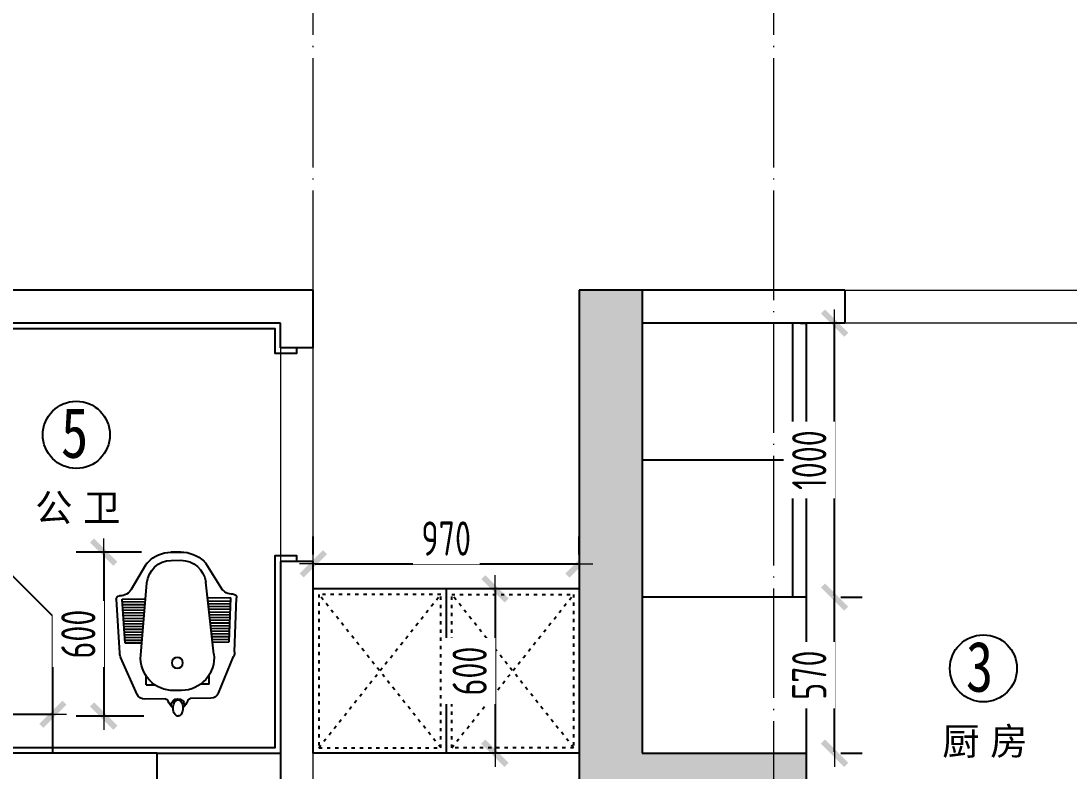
# Model space of a CAD drawing. Header units: inches. Extents: x -50945 to 250244, y -404780 to 18493.
# Drawn here: x 42694 to 46518, y -350441 to -347703 of the extents above; entities that cross this region are included whole.
import ezdxf

# ---------------------------------------------------------------- set-up
doc = ezdxf.new("R2010")
doc.units = ezdxf.units.IN
doc.header["$MEASUREMENT"] = 0
doc.linetypes.add('ACAD_ISO03W100', pattern=[30, 12, -18])
doc.linetypes.add('DOTE', pattern=[2.42, 2, -0.2, 0.02, -0.2])
for name, color, linetype in [('D-ARCHI', 250, 'Continuous'), ('EVH 立面填充', 8, 'Continuous'), ('IBS-003-建筑窗框', 3, 'Continuous'), ('IBS-182-原建筑非承重墙', 150, 'Continuous'), ('IBS-200-原建筑承重墙柱', 200, 'Continuous'), ('IDS-030-造型完成面(看线)', 30, 'Continuous'), ('IDS-040-固定高家具', 40, 'Continuous'), ('IFF-31-卫浴洁具', 31, 'Continuous'), ('IFF-51-活动家具', 51, 'Continuous'), ('房间编号', 50, 'Continuous')]:
    doc.layers.add(name, color=color, linetype=linetype)
doc.layers.add('天棚材质标注', color=2, linetype='Continuous', lineweight=5)
doc.layers.add('门', color=65, linetype='Continuous', lineweight=13)
doc.styles.add('ARI', font='', dxfattribs={"width": 0.8, "height": 200})
doc.styles.add('HBA-DIMT', font='ARCHS.SHX', dxfattribs={"width": 0.8})
doc.styles.add('MtXpl_Arial_Unicode_', font='Arial Unicode.ttf')
doc.styles.get('ARI').set_extended_font_data('SimSun')
doc.dimstyles.new('HBA_40', dxfattribs={"dimscale": 50, "dimtxt": 2.5, "dimasz": 0.1, "dimexe": 2, "dimexo": 2.5, "dimgap": 0.6, "dimtad": 1, "dimdec": 0, "dimrnd": 5, "dimzin": 0, "dimtxsty": 'HBA-DIMT', "dimblk": 'HBA_DIMENSION_TICK', "dimblk1": 'HBA_DIMENSION_TICK', "dimblk2": 'HBA_DIMENSION_TICK', "dimcen": 0.125, "dimclrd": 44, "dimclre": 44, "dimclrt": 2, "dimadec": 0, "dimazin": 0, "dimtfac": 1, "dimtdec": 0, "dimtix": 1, "dimtmove": 1, "dimatfit": 3, "dimldrblk": 'HBA_Leader_Dot', "dimfxl": 0, "dimtvp": 1, "dimtfill": 1, "dimtolj": 1, "dimtzin": 0, "dimarcsym": 0})

# ---------------------------------------------------------------- blocks, each defined once
blk = doc.blocks.new('抖音iGo户型优化-0721')
at = {"layer": 'IFF-31-卫浴洁具', "ltscale": 100}
for p, q in [((23154.8, -200795.4), (23079.4, -200794.4)), ((23321, -200797.7), (23245.6, -200796.7)), ((23051.6, -200812.2), (22992.6, -200945.2)), ((23084.4, -200846.4), (23083.9, -200879.7)), ((23084.4, -200846.4), (23116.3, -200846.8)), ((23213.8, -200826.2), (23185.7, -200825.8)), ((23348.3, -200816.3), (23403.6, -200950.8)), ((23314.6, -200849.5), (23282.6, -200849.1)), ((23314.6, -200849.5), (23314.1, -200882.9)), ((23064.5, -200955.1), (23087.1, -201218.7)), ((23331.5, -200958.7), (23301.7, -201221.6)), ((22988.4, -200962.2), (22975.7, -201159)), ((23008, -200998.5), (22997.4, -201159)), ((23068.8, -200999.3), (23008, -200998.5)), ((23407.4, -200967.9), (23414.7, -201165)), ((23070.8, -201029.4), (23006, -201028.5)), ((23070, -201019.4), (23006.7, -201018.5)), ((23069.1, -201009.3), (23007.3, -201008.5)), ((23323.1, -201032.8), (23387.9, -201033.7)), ((23324.3, -201022.8), (23387.6, -201023.7)), ((23325.4, -201012.9), (23387.2, -201013.7)), ((23326, -201002.9), (23386.8, -201003.7)), ((23386.8, -201003.7), (23393, -201164.5)), ((23074.3, -201069.4), (23003.4, -201068.5)), ((23073.4, -201059.4), (23004, -201058.5)), ((23072.6, -201049.4), (23004.7, -201048.5)), ((23071.7, -201039.4), (23005.4, -201038.5)), ((23318.6, -201072.8), (23389.5, -201073.7)), ((23319.7, -201062.8), (23389.1, -201063.7)), ((23320.9, -201052.8), (23388.7, -201053.7)), ((23322, -201042.8), (23388.3, -201043.7)), ((23077.7, -201109.5), (23000.7, -201108.4)), ((23076.9, -201099.5), (23001.4, -201098.4)), ((23076, -201089.4), (23002, -201088.4)), ((23075.1, -201079.4), (23002.7, -201078.4)), ((23314.1, -201112.7), (23391.1, -201113.8)), ((23315.2, -201102.7), (23390.7, -201103.8)), ((23316.3, -201092.7), (23390.3, -201093.7)), ((23317.5, -201082.8), (23389.9, -201083.7)), ((23081.2, -201149.5), (22998.1, -201148.4)), ((23080.3, -201139.5), (22998.7, -201138.4)), ((23079.4, -201129.5), (22999.4, -201128.4)), ((23078.6, -201119.5), (23000.1, -201118.4)), ((23309.5, -201152.6), (23392.6, -201153.8)), ((23310.7, -201142.7), (23392.2, -201143.8)), ((23311.8, -201132.7), (23391.8, -201133.8)), ((23312.9, -201122.7), (23391.4, -201123.8)), ((22997.4, -201159), (23082.1, -201160.2)), ((23393, -201164.5), (23308.3, -201163.3)), ((23031.4, -201196.4), (23083.8, -201285.4)), ((23358, -201200.9), (23303.2, -201288.4)), ((23175.5, -201300.9), (23211, -201301.4)), ((23175.1, -201330.9), (23210.6, -201331.4)), ((23210.6, -201331.4), (23175.1, -201330.9))]:
    blk.add_line(p, q, dxfattribs=at)
blk.add_circle((23198.4, -200927.2), 20, dxfattribs=at)
for centre, radius, start, end in [((23226.7, -200811.9), 66.5, 131.3509, 159.7158), ((23227, -200762.6), 44.3, 146.6708, 211.7611), ((23200.9, -200746.1), 13.4, 34.0457, 144.3862), ((23174.3, -200761.9), 44.3, 326.6708, 31.7611), ((23173.3, -200811.2), 66.5, 18.7161, 47.0811), ((23079, -200824.4), 30, 89.216, 156.0781), ((23154.9, -200785.4), 10, 269.216, 339.7158), ((23200.5, -200771.2), 25, 179.216, 359.216), ((23200.4, -200778.5), 13.4, 214.0457, 324.3862), ((23245.7, -200786.7), 10, 198.7161, 269.216), ((23320.6, -200827.7), 30, 22.3538, 89.216), ((23184.1, -200945.8), 120, 89.216, 184.4244), ((23212.2, -200946.2), 120, 354.0076, 89.216), ((23038.3, -200965.4), 50, 156.0781, 176.2889), ((23357.4, -200969.8), 50, 2.1431, 22.3538), ((22987.6, -201159.8), 12, 176.2889, 270.6079), ((22988.3, -201221.8), 50, 30.4869, 90.6079), ((23400.4, -201227.4), 50, 87.8241, 147.945), ((23402.7, -201165.5), 12, 267.8241, 2.1431), ((23176.8, -201211), 90, 184.9106, 269.216), ((23212.3, -201211.4), 90, 269.216, 353.5214), ((23126.9, -201260), 50, 210.4869, 224.5067), ((23176.8, -201211), 120, 224.5067, 269.216), ((23212.3, -201211.4), 120, 269.216, 313.9252), ((23260.8, -201261.9), 50, 313.9252, 327.945)]:
    blk.add_arc(centre, radius, start, end, dxfattribs=at)
blk = doc.blocks.new('HBA_DIMENSION_TICK')
at = {"color": 0, "linetype": 'ByBlock'}
for p, q in [((-10, 0), (0, 0)), ((0, 0), (10, 0))]:
    blk.add_line(p, q, dxfattribs=at)
at = {"color": 50, "linetype": 'ByBlock'}
blk.add_solid([(-10, -7), (-7, -10), (7, 10), (10, 7)], dxfattribs=at)
blk = doc.blocks.new('*D444')
at = {"layer": 'Defpoints', "color": 0, "transparency": 16777216}
for p in [(45560.2, -349806.3), (45662.3, -349806.3), (45560.2, -350376.3)]:
    blk.add_point(p, dxfattribs=at)
at = {"layer": '天棚材质标注', "color": 44, "lineweight": -2, "transparency": 16777216}
for p, q in [((45662.3, -350371.3), (45662.3, -349811.3)), ((45685.2, -349806.3), (45762.3, -349806.3)), ((45685.2, -350376.3), (45762.3, -350376.3))]:
    blk.add_line(p, q, dxfattribs=at)
at = {"layer": '天棚材质标注', "color": 44, "lineweight": -2, "transparency": 16777216, "xscale": 5, "yscale": 5, "zscale": 5}
for p, rotation in [((45662.3, -349806.3), 90), ((45662.3, -350376.3), 270)]:
    blk.add_blockref('HBA_DIMENSION_TICK', p, dxfattribs=dict(at, rotation=rotation))
at = {"layer": '天棚材质标注', "color": 2, "transparency": 16777216, "insert": (45569.8, -350091.3), "char_height": 125, "attachment_point": 5, "rotation": 90, "style": 'HBA-DIMT', "bg_fill": 3, "box_fill_scale": 1.25, "bg_fill_color": 256, "bg_fill_true_color": 13158600, "bg_fill_transparency": 0}
blk.add_mtext('\\A1;570', dxfattribs=at)
blk = doc.blocks.new('HBA_Leader_Dot')
at = {"color": 0, "linetype": 'ByBlock'}
blk.add_line((-5, 0), (-10, 0), dxfattribs=at)
at = {"color": 0, "linetype": 'ByBlock', "const_width": 5}
blk.add_lwpolyline([(-2.5, 0, 1), (2.5, 0, 1)], format="xyb", close=True, dxfattribs=at)
blk = doc.blocks.new('*D445')
at = {"layer": 'Defpoints', "color": 0, "transparency": 16777216}
for p in [(45662.3, -348806.3), (45662.3, -348806.3), (45560.2, -349806.3)]:
    blk.add_point(p, dxfattribs=at)
at = {"layer": '天棚材质标注', "color": 44, "lineweight": -2, "transparency": 16777216}
for p, q in [((45537.3, -348806.3), (45562.3, -348806.3)), ((45662.3, -349801.3), (45662.3, -348811.3)), ((45685.2, -349806.3), (45762.3, -349806.3))]:
    blk.add_line(p, q, dxfattribs=at)
at = {"layer": '天棚材质标注', "color": 44, "lineweight": -2, "transparency": 16777216, "xscale": 5, "yscale": 5, "zscale": 5}
for p, rotation in [((45662.3, -348806.3), 90), ((45662.3, -349806.3), 270)]:
    blk.add_blockref('HBA_DIMENSION_TICK', p, dxfattribs=dict(at, rotation=rotation))
at = {"layer": '天棚材质标注', "color": 2, "transparency": 16777216, "insert": (45569.8, -349306.3), "char_height": 125, "attachment_point": 5, "rotation": 90, "style": 'HBA-DIMT', "bg_fill": 3, "box_fill_scale": 1.25, "bg_fill_color": 256, "bg_fill_true_color": 13158600, "bg_fill_transparency": 0}
blk.add_mtext('\\A1;1000', dxfattribs=at)
blk = doc.blocks.new('*D446')
at = {"layer": 'Defpoints', "color": 0, "transparency": 16777216}
for p in [(44730.2, -349685.1), (43760.2, -349776.3), (44730.2, -349776.3)]:
    blk.add_point(p, dxfattribs=at)
at = {"layer": '天棚材质标注', "color": 44, "lineweight": -2, "transparency": 16777216}
for p, q in [((43760.2, -349651.3), (43760.2, -349585.1)), ((44730.2, -349651.3), (44730.2, -349585.1)), ((43765.2, -349685.1), (44725.2, -349685.1))]:
    blk.add_line(p, q, dxfattribs=at)
at = {"layer": '天棚材质标注', "color": 44, "lineweight": -2, "transparency": 16777216, "xscale": 5, "yscale": 5, "zscale": 5, "rotation": 180}
blk.add_blockref('HBA_DIMENSION_TICK', (43760.2, -349685.1), dxfattribs=at)
at = {"layer": '天棚材质标注', "color": 44, "lineweight": -2, "transparency": 16777216, "xscale": 5, "yscale": 5, "zscale": 5}
blk.add_blockref('HBA_DIMENSION_TICK', (44730.2, -349685.1), dxfattribs=at)
at = {"layer": '天棚材质标注', "color": 2, "transparency": 16777216, "insert": (44245.2, -349592.6), "char_height": 125, "attachment_point": 5, "style": 'HBA-DIMT', "bg_fill": 3, "box_fill_scale": 1.25, "bg_fill_color": 256, "bg_fill_true_color": 13158600, "bg_fill_transparency": 0}
blk.add_mtext('\\A1;970', dxfattribs=at)
blk = doc.blocks.new('*D447')
at = {"layer": 'Defpoints', "color": 0, "transparency": 16777216}
for p in [(44414.4, -349776.3), (44414.4, -350376.3), (44423.2, -350376.3)]:
    blk.add_point(p, dxfattribs=at)
at = {"layer": '天棚材质标注', "color": 44, "lineweight": -2, "transparency": 16777216}
for p, q in [((44423.2, -349781.3), (44423.2, -350371.3)), ((44539.4, -349776.3), (44523.2, -349776.3)), ((44539.4, -350376.3), (44523.2, -350376.3))]:
    blk.add_line(p, q, dxfattribs=at)
at = {"layer": '天棚材质标注', "color": 44, "lineweight": -2, "transparency": 16777216, "xscale": 5, "yscale": 5, "zscale": 5}
for p, rotation in [((44423.2, -349776.3), 90), ((44423.2, -350376.3), 270)]:
    blk.add_blockref('HBA_DIMENSION_TICK', p, dxfattribs=dict(at, rotation=rotation))
at = {"layer": '天棚材质标注', "color": 2, "transparency": 16777216, "insert": (44330.7, -350076.3), "char_height": 125, "attachment_point": 5, "rotation": 90, "style": 'HBA-DIMT', "bg_fill": 3, "box_fill_scale": 1.25, "bg_fill_color": 256, "bg_fill_true_color": 13158600, "bg_fill_transparency": 0}
blk.add_mtext('\\A1;600', dxfattribs=at)
blk = doc.blocks.new('*D450')
at = {"layer": 'Defpoints', "color": 0, "transparency": 16777216}
for p in [(41890.2, -350220.6), (42810.2, -350220.6), (42810.2, -350233.9)]:
    blk.add_point(p, dxfattribs=at)
at = {"layer": '天棚材质标注', "color": 44, "lineweight": -2, "transparency": 16777216}
for p, q in [((41895.2, -350233.9), (42805.2, -350233.9)), ((41890.2, -350345.6), (41890.2, -350333.9)), ((42810.2, -350345.6), (42810.2, -350333.9))]:
    blk.add_line(p, q, dxfattribs=at)
at = {"layer": '天棚材质标注', "color": 44, "lineweight": -2, "transparency": 16777216, "xscale": 5, "yscale": 5, "zscale": 5, "rotation": 180}
blk.add_blockref('HBA_DIMENSION_TICK', (41890.2, -350233.9), dxfattribs=at)
at = {"layer": '天棚材质标注', "color": 44, "lineweight": -2, "transparency": 16777216, "xscale": 5, "yscale": 5, "zscale": 5}
blk.add_blockref('HBA_DIMENSION_TICK', (42810.2, -350233.9), dxfattribs=at)
at = {"layer": '天棚材质标注', "color": 2, "transparency": 16777216, "insert": (42350.2, -350141.4), "char_height": 125, "attachment_point": 5, "style": 'HBA-DIMT', "bg_fill": 3, "box_fill_scale": 1.25, "bg_fill_color": 256, "bg_fill_true_color": 13158600, "bg_fill_transparency": 0}
blk.add_mtext('\\A1;920', dxfattribs=at)
blk = doc.blocks.new('*D451')
at = {"layer": 'Defpoints', "color": 0, "transparency": 16777216}
for p in [(43258.7, -349642.3), (42995.4, -350240.8), (43266.8, -350240.8)]:
    blk.add_point(p, dxfattribs=at)
at = {"layer": '天棚材质标注', "color": 44, "lineweight": -2, "transparency": 16777216}
for p, q in [((43133.7, -349642.3), (42895.4, -349642.3)), ((42995.4, -349647.3), (42995.4, -350235.8)), ((43141.8, -350240.8), (42895.4, -350240.8))]:
    blk.add_line(p, q, dxfattribs=at)
at = {"layer": '天棚材质标注', "color": 44, "lineweight": -2, "transparency": 16777216, "xscale": 5, "yscale": 5, "zscale": 5}
for p, rotation in [((42995.4, -349642.3), 90), ((42995.4, -350240.8), 270)]:
    blk.add_blockref('HBA_DIMENSION_TICK', p, dxfattribs=dict(at, rotation=rotation))
at = {"layer": '天棚材质标注', "color": 2, "transparency": 16777216, "insert": (42902.9, -349941.5), "char_height": 125, "attachment_point": 5, "rotation": 90, "style": 'HBA-DIMT', "bg_fill": 3, "box_fill_scale": 1.25, "bg_fill_color": 256, "bg_fill_true_color": 13158600, "bg_fill_transparency": 0}
blk.add_mtext('\\A1;600', dxfattribs=at)

msp = doc.modelspace()

# ---------------------------------------------------------------- hatches: boundary and pattern name
at = {"layer": 'EVH 立面填充'}
h = msp.add_hatch(color=256, dxfattribs=at)
h.dxf.hatch_style = 1
h.paths.add_polyline_path([(45560.2, -350616.29), (45560.2, -350376.29), (44960.2, -350376.29), (44960.2, -348686.29), (44730.2, -348686.29), (44730.2, -350616.29)])

# ---------------------------------------------------------------- linework, layer by layer
at = {"layer": 'D-ARCHI', "color": 251, "linetype": 'DOTE', "lineweight": 5, "ltscale": 200}
for p, q in [((43760.2, -355014.62), (43760.2, -340066.05)), ((45440.2, -355014.62), (45440.2, -340066.05))]:
    msp.add_line(p, q, dxfattribs=at)
at = {"layer": 'IBS-003-建筑窗框', "color": 251, "ltscale": 10}
msp.add_line((43190.2, -350376.29), (43640.2, -350376.29), dxfattribs=at)
at = {"layer": 'IBS-182-原建筑非承重墙'}
for p, q in [((43760.2, -348686.29), (40110.2, -348686.29)), ((43760.2, -348896.29), (43760.2, -348686.29)), ((45700.2, -348686.29), (44960.2, -348686.29)), ((45700.2, -348686.29), (45700.2, -348806.29)), ((43640.2, -348806.29), (41870.2, -348806.29)), ((43640.2, -348896.29), (43640.2, -348806.29)), ((45700.2, -348806.29), (44960.2, -348806.29)), ((43760.2, -348896.29), (43640.2, -348896.29)), ((43760.2, -349676.29), (43640.2, -349676.29)), ((43640.2, -349676.29), (43640.2, -350616.29)), ((43760.2, -350376.29), (43760.2, -349676.29)), ((43190.2, -350376.29), (41870.2, -350376.29)), ((43190.2, -350616.29), (43190.2, -350376.29)), ((44730.2, -350376.29), (43760.2, -350376.29))]:
    msp.add_line(p, q, dxfattribs=at)
at = {"layer": 'IBS-200-原建筑承重墙柱', "ltscale": 0.02}
for p, q in [((44730.2, -348686.29), (44730.2, -350616.29)), ((44960.2, -348686.29), (44730.2, -348686.29)), ((44960.2, -348686.29), (44960.2, -350376.29)), ((44960.2, -350376.29), (45560.2, -350376.29)), ((45560.2, -350616.29), (45560.2, -350376.29))]:
    msp.add_line(p, q, dxfattribs=at)
at = {"layer": 'IDS-030-造型完成面(看线)'}
msp.add_lwpolyline([(43700.2, -349676.29), (43700.2, -349656.29), (43620.2, -349656.29), (43620.2, -350356.29), (41890.2, -350356.29), (41890.2, -348826.29), (43620.2, -348826.29), (43620.2, -348916.29), (43700.2, -348916.29), (43700.2, -348896.29)], dxfattribs=at)
at = {"layer": 'IDS-040-固定高家具'}
for p, q in [((44730.2, -349776.29), (43760.2, -349776.29)), ((44245.2, -349776.29), (44245.2, -350376.29))]:
    msp.add_line(p, q, dxfattribs=at)
at = {"layer": 'IDS-040-固定高家具', "linetype": 'ACAD_ISO03W100'}
for p, q in [((43780.2, -350356.29), (44225.2, -349796.29)), ((44225.2, -350356.29), (43780.2, -349796.29)), ((44710.2, -350356.29), (44265.2, -349796.29)), ((44265.2, -350356.29), (44710.2, -349796.29))]:
    msp.add_line(p, q, dxfattribs=at)
for points in [[(43780.2, -350356.29), (44225.2, -350356.29), (44225.2, -349796.29), (43780.2, -349796.29)], [(44710.2, -350356.29), (44265.2, -350356.29), (44265.2, -349796.29), (44710.2, -349796.29)]]:
    msp.add_lwpolyline(points, close=True, dxfattribs=at)
at = {"layer": 'IFF-31-卫浴洁具', "ltscale": 0.02}
for p, q in [((42810.2, -349876.29), (42410.2, -349476.29)), ((42810.2, -350376.29), (42810.2, -349876.29))]:
    msp.add_line(p, q, dxfattribs=at)
at = {"layer": 'IFF-51-活动家具'}
for p, q in [((45510.2, -349806.29), (45510.2, -348806.29)), ((45560.2, -350376.29), (45560.2, -348806.29)), ((45510.2, -349306.29), (44960.2, -349306.29)), ((45560.2, -349806.29), (44960.2, -349806.29))]:
    msp.add_line(p, q, dxfattribs=at)
at = {"layer": '房间编号'}
for centre in [(42895.66, -349214.1), (46205.34, -350066.62)]:
    msp.add_circle(centre, 122.5, dxfattribs=at)
at = {"layer": '门', "color": 8, "lineweight": 5}
for points in [[(45700.2, -348686.29), (47280.2, -348686.29), (47280.2, -348806.29), (45700.2, -348806.29)], [(43640.2, -349676.29), (43760.2, -349676.29), (43760.2, -348896.29), (43640.2, -348896.29)]]:
    msp.add_lwpolyline(points, close=True, dxfattribs=at)

# ---------------------------------------------------------------- block references
at = {"layer": 'IFF-31-卫浴洁具', "ltscale": 0.02, "xscale": -1, "rotation": 180}
msp.add_blockref('抖音iGo户型优化-0721', (20065.87, -550973.5), dxfattribs=at)

# ---------------------------------------------------------------- texts
at = {"layer": '房间编号', "color": 8, "style": 'MtXpl_Arial_Unicode_'}
for s, p in [('公 卫', (42745.06, -349529.86)), ('厨 房', (46054.73, -350382.38))]:
    msp.add_text(s, height=100, dxfattribs=at).set_placement(p)
at = {"layer": '房间编号', "char_height": 183.75, "width": 2606.4647, "attachment_point": 3, "style": 'ARI'}
for s, insert in [('5', (42939.38, -349114.23)), ('3', (46241.34, -349968.03))]:
    msp.add_mtext(s, dxfattribs=dict(at, insert=insert))

# ---------------------------------------------------------------- next in the draw order: dimensions: what is measured, and where the dimension line sits
at = {"layer": '天棚材质标注', "color": 6}
for base, p1, p2, picture, middle in [((44730.2, -349685.14), (43760.2, -349776.29), (44730.2, -349776.29), '*D446', (44245.2, -349592.64)), ((42810.2, -350233.91), (41890.2, -350220.56), (42810.2, -350220.56), '*D450', (42350.2, -350141.41))]:
    dim = msp.add_linear_dim(base=base, p1=p1, p2=p2, dimstyle='HBA_40', dxfattribs=at)
    dim.commit()
    dim.dimension.update_dxf_attribs({"geometry": picture, "text_midpoint": middle})
dim = msp.add_linear_dim(base=(45662.29, -349806.29), p1=(45560.2, -350376.29), p2=(45560.2, -349806.29), angle=90, dimstyle='HBA_40', dxfattribs=at)
dim.commit()
dim.dimension.update_dxf_attribs({"geometry": '*D444', "text_midpoint": (45569.79, -350091.29)})

# ---------------------------------------------------------------- next in the draw order: dimensions: what is measured, and where the dimension line sits
for base, p1, p2, picture, middle in [((45662.29, -348806.29), (45560.2, -349806.29), (45662.29, -348806.29), '*D445', (45569.79, -349306.29)), ((42995.42, -350240.77), (43258.75, -349642.32), (43266.76, -350240.77), '*D451', (42902.92, -349941.55)), ((44423.18, -350376.29), (44414.41, -349776.29), (44414.41, -350376.29), '*D447', (44330.68, -350076.29))]:
    dim = msp.add_linear_dim(base=base, p1=p1, p2=p2, angle=90, dimstyle='HBA_40', dxfattribs=at)
    dim.commit()
    dim.dimension.update_dxf_attribs({"geometry": picture, "text_midpoint": middle})

doc.saveas('drawing.dxf')
